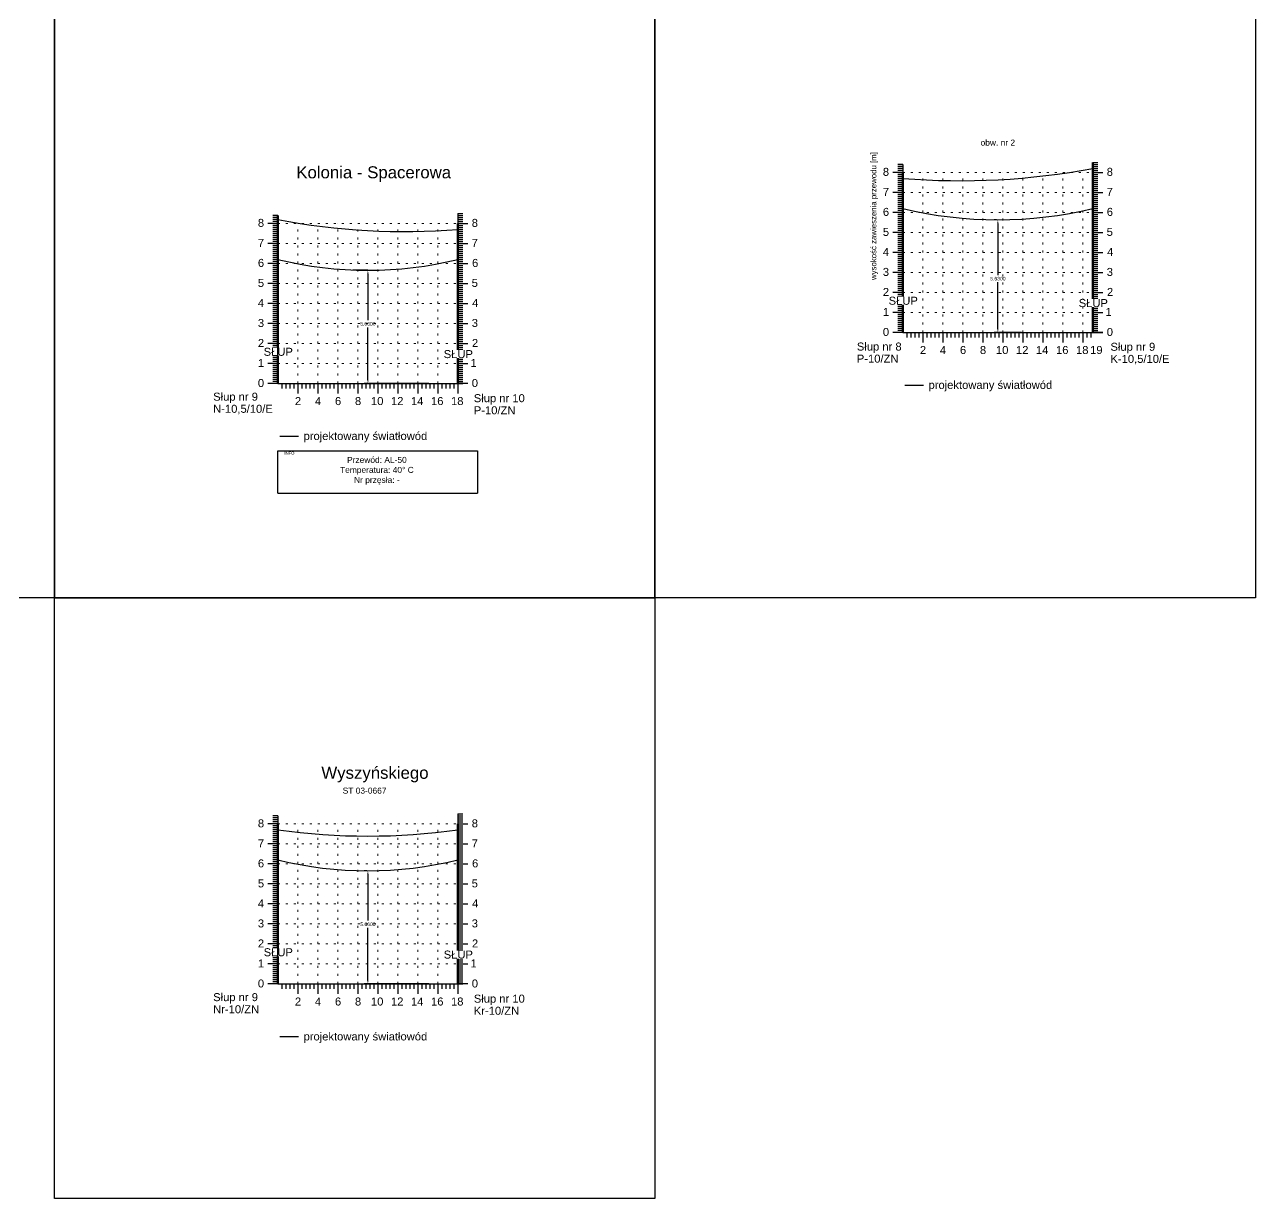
# Model space of a CAD drawing. Header units: metres. Extents: x -155 to 1812, y 681 to 886.
# Drawn here: x 203 to 264.5, y 740.5 to 799.2 of the extents above; entities that cross this region are included whole.
import ezdxf

# ---------------------------------------------------------------- set-up
doc = ezdxf.new("R2010")
doc.units = ezdxf.units.M
doc.header["$MEASUREMENT"] = 0
doc.linetypes.add('ACAD_ISO07W100', pattern=[3, 0, -3])
doc.layers.add('ramka', color=7, linetype='Continuous', plot=False)
doc.styles.get("Standard").update_dxf_attribs({"font": 'arial.ttf'})
doc.dimstyles.get("Standard").update_dxf_attribs({"dimtxt": 0.18, "dimasz": 0.18, "dimexe": 0.18, "dimexo": 0.0625, "dimgap": 0.09, "dimtad": 0, "dimtih": 1, "dimtoh": 1, "dimdec": 4, "dimzin": 0, "dimdsep": 46, "dimtxsty": 'Standard', "dimcen": 0.09, "dimadec": 0, "dimazin": 0, "dimtfac": 1, "dimtdec": 4, "dimtofl": 0, "dimtmove": 0, "dimatfit": 3, "dimfxl": 1, "dimtolj": 1, "dimtzin": 0, "dimarcsym": 0})

# ---------------------------------------------------------------- blocks, each defined once
blk = doc.blocks.new('*D185')
at = {"color": 0, "lineweight": -2}
for p, q in [((251.615, 789.413), (251.497, 789.413)), ((251.677, 789.233), (251.677, 786.654)), ((251.677, 783.963), (251.677, 786.29)), ((252.865, 783.783), (251.497, 783.783))]:
    blk.add_line(p, q, dxfattribs=at)
at = {"color": 0}
for points in [[(251.707, 789.233), (251.647, 789.233), (251.677, 789.413)], [(251.647, 783.963), (251.707, 783.963), (251.677, 783.783)]]:
    blk.add_solid(points, dxfattribs=at)
at = {"layer": 'Defpoints', "color": 0}
for p in [(251.677, 789.413), (251.677, 783.783), (252.927, 783.783)]:
    blk.add_point(p, dxfattribs=at)
at = {"color": 0, "lineweight": 25, "insert": (251.677, 786.472), "char_height": 0.18, "attachment_point": 5}
blk.add_mtext('\\A1;5.6300', dxfattribs=at)
blk = doc.blocks.new('*D194')
at = {"color": 0, "lineweight": -2}
for p, q in [((220.145, 786.893), (220.021, 786.893)), ((220.201, 786.713), (220.201, 784.398)), ((220.201, 781.413), (220.201, 784.035)), ((223.239, 781.233), (220.021, 781.233))]:
    blk.add_line(p, q, dxfattribs=at)
at = {"color": 0}
for points in [[(220.231, 786.713), (220.171, 786.713), (220.201, 786.893)], [(220.171, 781.413), (220.231, 781.413), (220.201, 781.233)]]:
    blk.add_solid(points, dxfattribs=at)
at = {"layer": 'Defpoints', "color": 0}
for p in [(220.208, 786.893), (220.201, 781.233), (223.301, 781.233)]:
    blk.add_point(p, dxfattribs=at)
at = {"color": 0, "lineweight": 25, "insert": (220.201, 784.216), "char_height": 0.18, "attachment_point": 5}
blk.add_mtext('\\A1;5.6600', dxfattribs=at)
blk = doc.blocks.new('*D360')
at = {"color": 0, "lineweight": -2}
for p, q in [((220.145, 756.893), (220.021, 756.893)), ((220.201, 756.713), (220.201, 754.398)), ((220.201, 751.413), (220.201, 754.035)), ((223.239, 751.233), (220.021, 751.233))]:
    blk.add_line(p, q, dxfattribs=at)
at = {"color": 0}
for points in [[(220.231, 756.713), (220.171, 756.713), (220.201, 756.893)], [(220.171, 751.413), (220.231, 751.413), (220.201, 751.233)]]:
    blk.add_solid(points, dxfattribs=at)
at = {"layer": 'Defpoints', "color": 0}
for p in [(220.208, 756.893), (220.201, 751.233), (223.301, 751.233)]:
    blk.add_point(p, dxfattribs=at)
at = {"color": 0, "lineweight": 25, "insert": (220.201, 754.216), "char_height": 0.18, "attachment_point": 5}
blk.add_mtext('\\A1;5.6600', dxfattribs=at)

msp = doc.modelspace()

# ---------------------------------------------------------------- linework, layer by layer
for p, q in [((246.9273, 792.18344), (246.6773, 792.18344)), ((246.9273, 792.18344), (246.6773, 792.18344)), ((246.9273, 792.08344), (246.6773, 792.08344)), ((246.9273, 792.08344), (246.6773, 792.08344)), ((246.9273, 792.18344), (246.9273, 783.78344)), ((256.4273, 792.28344), (256.4273, 783.78344)), ((256.4273, 792.28344), (256.6773, 792.28344)), ((256.4273, 792.28344), (256.6773, 792.28344)), ((256.4273, 792.18344), (256.6773, 792.18344)), ((256.4273, 792.18344), (256.6773, 792.18344)), ((256.4273, 792.08344), (256.6773, 792.08344)), ((256.4273, 792.08344), (256.6773, 792.08344)), ((246.9273, 791.78344), (246.4273, 791.78344)), ((246.9273, 791.78344), (246.4273, 791.78344)), ((246.9273, 791.78344), (246.4273, 791.78344)), ((246.9273, 791.78344), (246.4273, 791.78344)), ((246.9273, 791.98344), (246.6773, 791.98344)), ((246.9273, 791.98344), (246.6773, 791.98344)), ((246.9273, 791.88344), (246.6773, 791.88344)), ((246.9273, 791.88344), (246.6773, 791.88344)), ((246.9273, 791.68344), (246.6773, 791.68344)), ((246.9273, 791.58344), (246.6773, 791.58344)), ((246.9273, 791.48344), (246.6773, 791.48344)), ((256.4273, 791.98344), (256.6773, 791.98344)), ((256.4273, 791.98344), (256.6773, 791.98344)), ((256.4273, 791.88344), (256.6773, 791.88344)), ((256.4273, 791.88344), (256.6773, 791.88344)), ((256.4273, 791.78344), (256.9273, 791.78344)), ((256.4273, 791.78344), (256.9273, 791.78344)), ((256.4273, 791.78344), (256.9273, 791.78344)), ((256.4273, 791.78344), (256.9273, 791.78344)), ((256.4273, 791.68344), (256.6773, 791.68344)), ((256.4273, 791.58344), (256.6773, 791.58344)), ((256.4273, 791.48344), (256.6773, 791.48344)), ((246.9273, 791.38344), (246.6773, 791.38344)), ((246.9273, 791.28344), (246.6773, 791.28344)), ((246.9273, 791.18344), (246.6773, 791.18344)), ((246.9273, 791.08344), (246.6773, 791.08344)), ((246.9273, 790.98344), (246.6773, 790.98344)), ((246.9273, 790.88344), (246.6773, 790.88344)), ((256.4273, 791.38344), (256.6773, 791.38344)), ((256.4273, 791.28344), (256.6773, 791.28344)), ((256.4273, 791.18344), (256.6773, 791.18344)), ((256.4273, 791.08344), (256.6773, 791.08344)), ((256.4273, 790.98344), (256.6773, 790.98344)), ((256.4273, 790.88344), (256.6773, 790.88344)), ((246.9273, 790.78344), (246.4273, 790.78344)), ((246.9273, 790.78344), (246.4273, 790.78344)), ((246.9273, 790.68344), (246.6773, 790.68344)), ((246.9273, 790.58344), (246.6773, 790.58344)), ((246.9273, 790.48344), (246.6773, 790.48344)), ((246.9273, 790.38344), (246.6773, 790.38344)), ((246.9273, 790.28344), (246.6773, 790.28344)), ((256.4273, 790.78344), (256.9273, 790.78344)), ((256.4273, 790.78344), (256.9273, 790.78344)), ((256.4273, 790.68344), (256.6773, 790.68344)), ((256.4273, 790.58344), (256.6773, 790.58344)), ((256.4273, 790.48344), (256.6773, 790.48344)), ((256.4273, 790.38344), (256.6773, 790.38344)), ((256.4273, 790.28344), (256.6773, 790.28344)), ((215.7012, 789.63342), (215.4512, 789.63342)), ((215.7012, 789.63342), (215.4512, 789.63342)), ((215.7012, 789.63342), (215.7012, 781.23342)), ((224.7012, 789.73342), (224.7012, 781.23342)), ((224.7012, 789.73342), (224.9512, 789.73342)), ((224.7012, 789.73342), (224.9512, 789.73342)), ((224.7012, 789.63342), (224.9512, 789.63342)), ((224.7012, 789.63342), (224.9512, 789.63342)), ((246.9273, 789.78344), (246.4273, 789.78344)), ((246.9273, 789.78344), (246.4273, 789.78344)), ((246.9273, 790.18344), (246.6773, 790.18344)), ((246.9273, 790.08344), (246.6773, 790.08344)), ((246.9273, 789.98344), (246.6773, 789.98344)), ((246.9273, 789.88344), (246.6773, 789.88344)), ((246.9273, 789.68344), (246.6773, 789.68344)), ((246.9273, 789.58344), (246.6773, 789.58344)), ((256.4273, 790.18344), (256.6773, 790.18344)), ((256.4273, 790.08344), (256.6773, 790.08344)), ((256.4273, 789.98344), (256.6773, 789.98344)), ((256.4273, 789.88344), (256.6773, 789.88344)), ((256.4273, 789.78344), (256.9273, 789.78344)), ((256.4273, 789.78344), (256.9273, 789.78344)), ((256.4273, 789.68344), (256.6773, 789.68344)), ((256.4273, 789.58344), (256.6773, 789.58344)), ((215.7012, 789.23342), (215.2012, 789.23342)), ((215.7012, 789.23342), (215.2012, 789.23342)), ((215.7012, 789.23342), (215.2012, 789.23342)), ((215.7012, 789.23342), (215.2012, 789.23342)), ((215.7012, 789.53342), (215.4512, 789.53342)), ((215.7012, 789.53342), (215.4512, 789.53342)), ((215.7012, 789.43342), (215.4512, 789.43342)), ((215.7012, 789.43342), (215.4512, 789.43342)), ((215.7012, 789.33342), (215.4512, 789.33342)), ((215.7012, 789.33342), (215.4512, 789.33342)), ((215.7012, 789.13342), (215.4512, 789.13342)), ((215.7012, 789.03342), (215.4512, 789.03342)), ((224.7012, 789.53342), (224.9512, 789.53342)), ((224.7012, 789.53342), (224.9512, 789.53342)), ((224.7012, 789.43342), (224.9512, 789.43342)), ((224.7012, 789.43342), (224.9512, 789.43342)), ((224.7012, 789.33342), (224.9512, 789.33342)), ((224.7012, 789.33342), (224.9512, 789.33342)), ((224.7012, 789.23342), (225.2012, 789.23342)), ((224.7012, 789.23342), (225.2012, 789.23342)), ((224.7012, 789.23342), (225.2012, 789.23342)), ((224.7012, 789.23342), (225.2012, 789.23342)), ((224.7012, 789.13342), (224.9512, 789.13342)), ((224.7012, 789.03342), (224.9512, 789.03342)), ((246.9273, 789.48344), (246.6773, 789.48344)), ((246.9273, 789.38344), (246.6773, 789.38344)), ((246.9273, 789.28344), (246.6773, 789.28344)), ((246.9273, 789.18344), (246.6773, 789.18344)), ((246.9273, 789.08344), (246.6773, 789.08344)), ((246.9273, 788.98344), (246.6773, 788.98344)), ((256.4273, 789.48344), (256.6773, 789.48344)), ((256.4273, 789.38344), (256.6773, 789.38344)), ((256.4273, 789.28344), (256.6773, 789.28344)), ((256.4273, 789.18344), (256.6773, 789.18344)), ((256.4273, 789.08344), (256.6773, 789.08344)), ((256.4273, 788.98344), (256.6773, 788.98344)), ((215.7012, 788.93342), (215.4512, 788.93342)), ((215.7012, 788.83342), (215.4512, 788.83342)), ((215.7012, 788.73342), (215.4512, 788.73342)), ((215.7012, 788.63342), (215.4512, 788.63342)), ((215.7012, 788.53342), (215.4512, 788.53342)), ((215.7012, 788.43342), (215.4512, 788.43342)), ((224.7012, 788.93342), (224.9512, 788.93342)), ((224.7012, 788.83342), (224.9512, 788.83342)), ((224.7012, 788.73342), (224.9512, 788.73342)), ((224.7012, 788.63342), (224.9512, 788.63342)), ((224.7012, 788.53342), (224.9512, 788.53342)), ((224.7012, 788.43342), (224.9512, 788.43342)), ((246.9273, 788.78344), (246.4273, 788.78344)), ((246.9273, 788.78344), (246.4273, 788.78344)), ((246.9273, 788.88344), (246.6773, 788.88344)), ((246.9273, 788.68344), (246.6773, 788.68344)), ((246.9273, 788.58344), (246.6773, 788.58344)), ((246.9273, 788.48344), (246.6773, 788.48344)), ((246.9273, 788.38344), (246.6773, 788.38344)), ((256.4273, 788.88344), (256.6773, 788.88344)), ((256.4273, 788.78344), (256.9273, 788.78344)), ((256.4273, 788.78344), (256.9273, 788.78344)), ((256.4273, 788.68344), (256.6773, 788.68344)), ((256.4273, 788.58344), (256.6773, 788.58344)), ((256.4273, 788.48344), (256.6773, 788.48344)), ((256.4273, 788.38344), (256.6773, 788.38344)), ((215.7012, 788.23342), (215.2012, 788.23342)), ((215.7012, 788.23342), (215.2012, 788.23342)), ((215.7012, 788.33342), (215.4512, 788.33342)), ((215.7012, 788.13342), (215.4512, 788.13342)), ((215.7012, 788.03342), (215.4512, 788.03342)), ((215.7012, 787.93342), (215.4512, 787.93342)), ((215.7012, 787.83342), (215.4512, 787.83342)), ((215.7012, 787.73342), (215.4512, 787.73342)), ((224.7012, 788.33342), (224.9512, 788.33342)), ((224.7012, 788.23342), (225.2012, 788.23342)), ((224.7012, 788.23342), (225.2012, 788.23342)), ((224.7012, 788.13342), (224.9512, 788.13342)), ((224.7012, 788.03342), (224.9512, 788.03342)), ((224.7012, 787.93342), (224.9512, 787.93342)), ((224.7012, 787.83342), (224.9512, 787.83342)), ((224.7012, 787.73342), (224.9512, 787.73342)), ((246.9273, 787.78344), (246.4273, 787.78344)), ((246.9273, 787.78344), (246.4273, 787.78344)), ((246.9273, 788.28344), (246.6773, 788.28344)), ((246.9273, 788.18344), (246.6773, 788.18344)), ((246.9273, 788.08344), (246.6773, 788.08344)), ((246.9273, 787.98344), (246.6773, 787.98344)), ((246.9273, 787.88344), (246.6773, 787.88344)), ((256.4273, 788.28344), (256.6773, 788.28344)), ((256.4273, 788.18344), (256.6773, 788.18344)), ((256.4273, 788.08344), (256.6773, 788.08344)), ((256.4273, 787.98344), (256.6773, 787.98344)), ((256.4273, 787.88344), (256.6773, 787.88344)), ((256.4273, 787.78344), (256.9273, 787.78344)), ((256.4273, 787.78344), (256.9273, 787.78344)), ((215.7012, 787.23342), (215.2012, 787.23342)), ((215.7012, 787.23342), (215.2012, 787.23342)), ((215.7012, 787.63342), (215.4512, 787.63342)), ((215.7012, 787.53342), (215.4512, 787.53342)), ((215.7012, 787.43342), (215.4512, 787.43342)), ((215.7012, 787.33342), (215.4512, 787.33342)), ((215.7012, 787.13342), (215.4512, 787.13342)), ((224.7012, 787.63342), (224.9512, 787.63342)), ((224.7012, 787.53342), (224.9512, 787.53342)), ((224.7012, 787.43342), (224.9512, 787.43342)), ((224.7012, 787.33342), (224.9512, 787.33342)), ((224.7012, 787.23342), (225.2012, 787.23342)), ((224.7012, 787.23342), (225.2012, 787.23342)), ((224.7012, 787.13342), (224.9512, 787.13342)), ((246.9273, 787.68344), (246.6773, 787.68344)), ((246.9273, 787.58344), (246.6773, 787.58344)), ((246.9273, 787.48344), (246.6773, 787.48344)), ((246.9273, 787.38344), (246.6773, 787.38344)), ((246.9273, 787.28344), (246.6773, 787.28344)), ((246.9273, 787.18344), (246.6773, 787.18344)), ((256.4273, 787.68344), (256.6773, 787.68344)), ((256.4273, 787.58344), (256.6773, 787.58344)), ((256.4273, 787.48344), (256.6773, 787.48344)), ((256.4273, 787.38344), (256.6773, 787.38344)), ((256.4273, 787.28344), (256.6773, 787.28344)), ((256.4273, 787.18344), (256.6773, 787.18344)), ((215.7012, 787.03342), (215.4512, 787.03342)), ((215.7012, 786.93342), (215.4512, 786.93342)), ((215.7012, 786.83342), (215.4512, 786.83342)), ((215.7012, 786.73342), (215.4512, 786.73342)), ((215.7012, 786.63342), (215.4512, 786.63342)), ((215.7012, 786.53342), (215.4512, 786.53342)), ((224.7012, 787.03342), (224.9512, 787.03342)), ((224.7012, 786.93342), (224.9512, 786.93342)), ((224.7012, 786.83342), (224.9512, 786.83342)), ((224.7012, 786.73342), (224.9512, 786.73342)), ((224.7012, 786.63342), (224.9512, 786.63342)), ((224.7012, 786.53342), (224.9512, 786.53342)), ((246.9273, 786.78344), (246.4273, 786.78344)), ((246.9273, 786.78344), (246.4273, 786.78344)), ((246.9273, 787.08344), (246.6773, 787.08344)), ((246.9273, 786.98344), (246.6773, 786.98344)), ((246.9273, 786.88344), (246.6773, 786.88344)), ((246.9273, 786.68344), (246.6773, 786.68344)), ((246.9273, 786.58344), (246.6773, 786.58344)), ((256.4273, 787.08344), (256.6773, 787.08344)), ((256.4273, 786.98344), (256.6773, 786.98344)), ((256.4273, 786.88344), (256.6773, 786.88344)), ((256.4273, 786.78344), (256.9273, 786.78344)), ((256.4273, 786.78344), (256.9273, 786.78344)), ((256.4273, 786.68344), (256.6773, 786.68344)), ((256.4273, 786.58344), (256.6773, 786.58344)), ((215.7012, 786.23342), (215.2012, 786.23342)), ((215.7012, 786.23342), (215.2012, 786.23342)), ((215.7012, 786.43342), (215.4512, 786.43342)), ((215.7012, 786.33342), (215.4512, 786.33342)), ((215.7012, 786.13342), (215.4512, 786.13342)), ((215.7012, 786.03342), (215.4512, 786.03342)), ((215.7012, 785.93342), (215.4512, 785.93342)), ((224.7012, 786.43342), (224.9512, 786.43342)), ((224.7012, 786.33342), (224.9512, 786.33342)), ((224.7012, 786.23342), (225.2012, 786.23342)), ((224.7012, 786.23342), (225.2012, 786.23342)), ((224.7012, 786.13342), (224.9512, 786.13342)), ((224.7012, 786.03342), (224.9512, 786.03342)), ((224.7012, 785.93342), (224.9512, 785.93342)), ((246.9273, 786.48344), (246.6773, 786.48344)), ((246.9273, 786.38344), (246.6773, 786.38344)), ((246.9273, 786.28344), (246.6773, 786.28344)), ((246.9273, 786.18344), (246.6773, 786.18344)), ((246.9273, 786.08344), (246.6773, 786.08344)), ((246.9273, 785.98344), (246.6773, 785.98344)), ((256.4273, 786.48344), (256.6773, 786.48344)), ((256.4273, 786.38344), (256.6773, 786.38344)), ((256.4273, 786.28344), (256.6773, 786.28344)), ((256.4273, 786.18344), (256.6773, 786.18344)), ((256.4273, 786.08344), (256.6773, 786.08344)), ((256.4273, 785.98344), (256.6773, 785.98344)), ((215.7012, 785.83342), (215.4512, 785.83342)), ((215.7012, 785.73342), (215.4512, 785.73342)), ((215.7012, 785.63342), (215.4512, 785.63342)), ((215.7012, 785.53342), (215.4512, 785.53342)), ((215.7012, 785.43342), (215.4512, 785.43342)), ((215.7012, 785.33342), (215.4512, 785.33342)), ((224.7012, 785.83342), (224.9512, 785.83342)), ((224.7012, 785.73342), (224.9512, 785.73342)), ((224.7012, 785.63342), (224.9512, 785.63342)), ((224.7012, 785.53342), (224.9512, 785.53342)), ((224.7012, 785.43342), (224.9512, 785.43342)), ((224.7012, 785.33342), (224.9512, 785.33342)), ((246.9273, 785.78344), (246.4273, 785.78344)), ((246.9273, 785.78344), (246.4273, 785.78344)), ((246.9273, 785.88344), (246.6773, 785.88344)), ((246.9273, 785.68344), (246.6773, 785.68344)), ((246.9273, 785.58344), (246.6773, 785.58344)), ((246.9273, 785.48344), (246.6773, 785.48344)), ((246.9273, 785.38344), (246.6773, 785.38344)), ((246.9273, 785.28344), (246.6773, 785.28344)), ((256.4273, 785.88344), (256.6773, 785.88344)), ((256.4273, 785.78344), (256.9273, 785.78344)), ((256.4273, 785.78344), (256.9273, 785.78344)), ((256.4273, 785.68344), (256.6773, 785.68344)), ((256.4273, 785.58344), (256.6773, 785.58344)), ((256.4273, 785.48344), (256.6773, 785.48344)), ((256.4273, 785.38344), (256.6773, 785.38344)), ((256.4273, 785.28344), (256.6773, 785.28344)), ((215.7012, 785.23342), (215.2012, 785.23342)), ((215.7012, 785.23342), (215.2012, 785.23342)), ((215.7012, 785.13342), (215.4512, 785.13342)), ((215.7012, 785.03342), (215.4512, 785.03342)), ((215.7012, 784.93342), (215.4512, 784.93342)), ((215.7012, 784.83342), (215.4512, 784.83342)), ((215.7012, 784.73342), (215.4512, 784.73342)), ((224.7012, 785.23342), (225.2012, 785.23342)), ((224.7012, 785.23342), (225.2012, 785.23342)), ((224.7012, 785.13342), (224.9512, 785.13342)), ((224.7012, 785.03342), (224.9512, 785.03342)), ((224.7012, 784.93342), (224.9512, 784.93342)), ((224.7012, 784.83342), (224.9512, 784.83342)), ((224.7012, 784.73342), (224.9512, 784.73342)), ((246.9273, 784.78344), (246.4273, 784.78344)), ((246.9273, 784.78344), (246.4273, 784.78344)), ((246.9273, 785.18344), (246.6773, 785.18344)), ((246.9273, 785.08344), (246.6773, 785.08344)), ((246.9273, 784.98344), (246.6773, 784.98344)), ((246.9273, 784.88344), (246.6773, 784.88344)), ((246.9273, 784.68344), (246.6773, 784.68344)), ((256.4273, 785.18344), (256.6773, 785.18344)), ((256.4273, 785.08344), (256.6773, 785.08344)), ((256.4273, 784.98344), (256.6773, 784.98344)), ((256.4273, 784.88344), (256.6773, 784.88344)), ((256.4273, 784.78344), (256.9273, 784.78344)), ((256.4273, 784.78344), (256.9273, 784.78344)), ((256.4273, 784.68344), (256.6773, 784.68344)), ((215.7012, 784.23342), (215.2012, 784.23342)), ((215.7012, 784.23342), (215.2012, 784.23342)), ((215.7012, 784.63342), (215.4512, 784.63342)), ((215.7012, 784.53342), (215.4512, 784.53342)), ((215.7012, 784.43342), (215.4512, 784.43342)), ((215.7012, 784.33342), (215.4512, 784.33342)), ((215.7012, 784.13342), (215.4512, 784.13342)), ((224.7012, 784.63342), (224.9512, 784.63342)), ((224.7012, 784.53342), (224.9512, 784.53342)), ((224.7012, 784.43342), (224.9512, 784.43342)), ((224.7012, 784.33342), (224.9512, 784.33342)), ((224.7012, 784.23342), (225.2012, 784.23342)), ((224.7012, 784.23342), (225.2012, 784.23342)), ((224.7012, 784.13342), (224.9512, 784.13342)), ((246.9273, 784.58344), (246.6773, 784.58344)), ((246.9273, 784.48344), (246.6773, 784.48344)), ((246.9273, 784.38344), (246.6773, 784.38344)), ((246.9273, 784.28344), (246.6773, 784.28344)), ((246.9273, 784.18344), (246.6773, 784.18344)), ((246.9273, 784.08344), (246.6773, 784.08344)), ((256.4273, 784.58344), (256.6773, 784.58344)), ((256.4273, 784.48344), (256.6773, 784.48344)), ((256.4273, 784.38344), (256.6773, 784.38344)), ((256.4273, 784.28344), (256.6773, 784.28344)), ((256.4273, 784.18344), (256.6773, 784.18344)), ((256.4273, 784.08344), (256.6773, 784.08344)), ((215.7012, 784.03342), (215.4512, 784.03342)), ((215.7012, 783.93342), (215.4512, 783.93342)), ((215.7012, 783.83342), (215.4512, 783.83342)), ((215.7012, 783.73342), (215.4512, 783.73342)), ((215.7012, 783.63342), (215.4512, 783.63342)), ((215.7012, 783.53342), (215.4512, 783.53342)), ((215.7012, 783.43342), (215.4512, 783.43342)), ((224.7012, 784.03342), (224.9512, 784.03342)), ((224.7012, 783.93342), (224.9512, 783.93342)), ((224.7012, 783.83342), (224.9512, 783.83342)), ((224.7012, 783.73342), (224.9512, 783.73342)), ((224.7012, 783.63342), (224.9512, 783.63342)), ((224.7012, 783.53342), (224.9512, 783.53342)), ((224.7012, 783.43342), (224.9512, 783.43342)), ((246.9273, 783.78344), (246.4273, 783.78344)), ((246.9273, 783.98344), (246.6773, 783.98344)), ((246.9273, 783.88344), (246.6773, 783.88344)), ((246.9273, 783.78344), (246.6773, 783.78344)), ((246.9273, 783.78344), (256.9273, 783.78344)), ((247.1273, 783.78344), (247.1273, 783.53344)), ((247.3273, 783.78344), (247.3273, 783.53344)), ((247.5273, 783.78344), (247.5273, 783.53344)), ((247.7273, 783.78344), (247.7273, 783.53344)), ((247.9273, 783.78344), (247.9273, 783.28344)), ((248.1273, 783.78344), (248.1273, 783.53344)), ((248.3273, 783.78344), (248.3273, 783.53344)), ((248.5273, 783.78344), (248.5273, 783.53344)), ((248.7273, 783.78344), (248.7273, 783.53344)), ((248.9273, 783.78344), (248.9273, 783.28344)), ((249.1273, 783.78344), (249.1273, 783.53344)), ((249.3273, 783.78344), (249.3273, 783.53344)), ((249.5273, 783.78344), (249.5273, 783.53344)), ((249.7273, 783.78344), (249.7273, 783.53344)), ((249.9273, 783.78344), (249.9273, 783.28344)), ((250.1273, 783.78344), (250.1273, 783.53344)), ((250.3273, 783.78344), (250.3273, 783.53344)), ((250.5273, 783.78344), (250.5273, 783.53344)), ((250.7273, 783.78344), (250.7273, 783.53344)), ((250.9273, 783.78344), (250.9273, 783.28344)), ((251.1273, 783.78344), (251.1273, 783.53344)), ((251.3273, 783.78344), (251.3273, 783.53344)), ((251.5273, 783.78344), (251.5273, 783.53344)), ((251.7273, 783.78344), (251.7273, 783.53344)), ((251.9273, 783.78344), (251.9273, 783.28344)), ((252.1273, 783.78344), (252.1273, 783.53344)), ((252.3273, 783.78344), (252.3273, 783.53344)), ((252.5273, 783.78344), (252.5273, 783.53344)), ((252.7273, 783.78344), (252.7273, 783.53344)), ((252.9273, 783.78344), (252.9273, 783.28344)), ((253.1273, 783.78344), (253.1273, 783.53344)), ((253.3273, 783.78344), (253.3273, 783.53344)), ((253.5273, 783.78344), (253.5273, 783.53344)), ((253.7273, 783.78344), (253.7273, 783.53344)), ((253.9273, 783.78344), (253.9273, 783.28344)), ((254.1273, 783.78344), (254.1273, 783.53344)), ((254.3273, 783.78344), (254.3273, 783.53344)), ((254.5273, 783.78344), (254.5273, 783.53344)), ((254.7273, 783.78344), (254.7273, 783.53344)), ((254.9273, 783.78344), (254.9273, 783.28344)), ((255.1273, 783.78344), (255.1273, 783.53344)), ((255.3273, 783.78344), (255.3273, 783.53344)), ((255.5273, 783.78344), (255.5273, 783.53344)), ((255.7273, 783.78344), (255.7273, 783.53344)), ((255.9273, 783.78344), (255.9273, 783.28344)), ((256.1273, 783.78344), (256.1273, 783.53344)), ((256.3273, 783.78344), (256.3273, 783.53344)), ((256.4273, 783.98344), (256.6773, 783.98344)), ((256.4273, 783.88344), (256.6773, 783.88344)), ((256.4273, 783.78344), (256.6773, 783.78344)), ((256.9273, 783.78344), (256.4273, 783.78344)), ((215.7012, 783.23342), (215.2012, 783.23342)), ((215.7012, 783.23342), (215.2012, 783.23342)), ((215.7012, 783.33342), (215.4512, 783.33342)), ((215.7012, 783.13342), (215.4512, 783.13342)), ((215.7012, 783.03342), (215.4512, 783.03342)), ((215.7012, 782.93342), (215.4512, 782.93342)), ((215.7012, 782.83342), (215.4512, 782.83342)), ((224.7012, 783.33342), (224.9512, 783.33342)), ((224.7012, 783.23342), (225.2012, 783.23342)), ((224.7012, 783.23342), (225.2012, 783.23342)), ((224.7012, 783.13342), (224.9512, 783.13342)), ((224.7012, 783.03342), (224.9512, 783.03342)), ((224.7012, 782.93342), (224.9512, 782.93342)), ((224.7012, 782.83342), (224.9512, 782.83342)), ((215.7012, 782.23342), (215.2012, 782.23342)), ((215.7012, 782.23342), (215.2012, 782.23342)), ((215.7012, 782.73342), (215.4512, 782.73342)), ((215.7012, 782.63342), (215.4512, 782.63342)), ((215.7012, 782.53342), (215.4512, 782.53342)), ((215.7012, 782.43342), (215.4512, 782.43342)), ((215.7012, 782.33342), (215.4512, 782.33342)), ((224.7012, 782.73342), (224.9512, 782.73342)), ((224.7012, 782.63342), (224.9512, 782.63342)), ((224.7012, 782.53342), (224.9512, 782.53342)), ((224.7012, 782.43342), (224.9512, 782.43342)), ((224.7012, 782.33342), (224.9512, 782.33342)), ((224.7012, 782.23342), (225.2012, 782.23342)), ((224.7012, 782.23342), (225.2012, 782.23342)), ((215.7012, 782.13342), (215.4512, 782.13342)), ((215.7012, 782.03342), (215.4512, 782.03342)), ((215.7012, 781.93342), (215.4512, 781.93342)), ((215.7012, 781.83342), (215.4512, 781.83342)), ((215.7012, 781.73342), (215.4512, 781.73342)), ((215.7012, 781.63342), (215.4512, 781.63342)), ((224.7012, 782.13342), (224.9512, 782.13342)), ((224.7012, 782.03342), (224.9512, 782.03342)), ((224.7012, 781.93342), (224.9512, 781.93342)), ((224.7012, 781.83342), (224.9512, 781.83342)), ((224.7012, 781.73342), (224.9512, 781.73342)), ((224.7012, 781.63342), (224.9512, 781.63342)), ((215.7012, 781.23342), (215.2012, 781.23342)), ((215.7012, 781.53342), (215.4512, 781.53342)), ((215.7012, 781.43342), (215.4512, 781.43342)), ((215.7012, 781.33342), (215.4512, 781.33342)), ((215.7012, 781.23342), (215.4512, 781.23342)), ((215.9012, 781.23342), (215.9012, 780.98342)), ((216.1012, 781.23342), (216.1012, 780.98342)), ((216.14076, 781.23342), (224.7012, 781.23342)), ((216.3012, 781.23342), (216.3012, 780.98342)), ((216.5012, 781.23342), (216.5012, 780.98342)), ((216.7012, 781.23342), (216.7012, 780.73342)), ((216.9012, 781.23342), (216.9012, 780.98342)), ((217.1012, 781.23342), (217.1012, 780.98342)), ((217.3012, 781.23342), (217.3012, 780.98342)), ((217.5012, 781.23342), (217.5012, 780.98342)), ((217.7012, 781.23342), (217.7012, 780.73342)), ((217.9012, 781.23342), (217.9012, 780.98342)), ((218.1012, 781.23342), (218.1012, 780.98342)), ((218.3012, 781.23342), (218.3012, 780.98342)), ((218.5012, 781.23342), (218.5012, 780.98342)), ((218.7012, 781.23342), (218.7012, 780.73342)), ((218.9012, 781.23342), (218.9012, 780.98342)), ((219.1012, 781.23342), (219.1012, 780.98342)), ((219.3012, 781.23342), (219.3012, 780.98342)), ((219.5012, 781.23342), (219.5012, 780.98342)), ((219.7012, 781.23342), (219.7012, 780.73342)), ((219.9012, 781.23342), (219.9012, 780.98342)), ((220.1012, 781.23342), (220.1012, 780.98342)), ((220.3012, 781.23342), (220.3012, 780.98342)), ((220.5012, 781.23342), (220.5012, 780.98342)), ((220.7012, 781.23342), (220.7012, 780.73342)), ((220.9012, 781.23342), (220.9012, 780.98342)), ((221.1012, 781.23342), (221.1012, 780.98342)), ((221.3012, 781.23342), (221.3012, 780.98342)), ((221.5012, 781.23342), (221.5012, 780.98342)), ((221.7012, 781.23342), (221.7012, 780.73342)), ((221.9012, 781.23342), (221.9012, 780.98342)), ((222.1012, 781.23342), (222.1012, 780.98342)), ((222.3012, 781.23342), (222.3012, 780.98342)), ((222.5012, 781.23342), (222.5012, 780.98342)), ((222.7012, 781.23342), (222.7012, 780.73342)), ((222.9012, 781.23342), (222.9012, 780.98342)), ((223.1012, 781.23342), (223.1012, 780.98342)), ((223.3012, 781.23342), (223.3012, 780.98342)), ((223.5012, 781.23342), (223.5012, 780.98342)), ((223.7012, 781.23342), (223.7012, 780.73342)), ((223.9012, 781.23342), (223.9012, 780.98342)), ((224.1012, 781.23342), (224.1012, 780.98342)), ((224.3012, 781.23342), (224.3012, 780.98342)), ((224.5012, 781.23342), (224.5012, 780.98342)), ((224.7012, 781.53342), (224.9512, 781.53342)), ((224.7012, 781.43342), (224.9512, 781.43342)), ((224.7012, 781.33342), (224.9512, 781.33342)), ((224.7012, 781.23342), (224.7012, 780.73342)), ((224.7012, 781.23342), (224.9512, 781.23342)), ((225.2012, 781.23342), (224.7012, 781.23342)), ((215.7012, 759.63342), (215.4512, 759.63342)), ((215.7012, 759.63342), (215.4512, 759.63342)), ((215.7012, 759.53342), (215.4512, 759.53342)), ((215.7012, 759.53342), (215.4512, 759.53342)), ((215.7012, 759.63342), (215.7012, 751.23342)), ((224.7012, 759.73342), (224.7012, 751.23342)), ((224.7012, 759.73342), (224.9512, 759.73342)), ((224.7012, 759.73342), (224.9512, 759.73342)), ((224.7012, 759.63342), (224.9512, 759.63342)), ((224.7012, 759.63342), (224.9512, 759.63342)), ((224.7012, 759.53342), (224.9512, 759.53342)), ((224.7012, 759.53342), (224.9512, 759.53342)), ((215.7012, 759.23342), (215.2012, 759.23342)), ((215.7012, 759.23342), (215.2012, 759.23342)), ((215.7012, 759.23342), (215.2012, 759.23342)), ((215.7012, 759.23342), (215.2012, 759.23342)), ((215.7012, 759.43342), (215.4512, 759.43342)), ((215.7012, 759.43342), (215.4512, 759.43342)), ((215.7012, 759.33342), (215.4512, 759.33342)), ((215.7012, 759.33342), (215.4512, 759.33342)), ((215.7012, 759.13342), (215.4512, 759.13342)), ((215.7012, 759.03342), (215.4512, 759.03342)), ((215.7012, 758.93342), (215.4512, 758.93342)), ((215.7012, 758.83342), (215.4512, 758.83342)), ((224.7012, 759.43342), (224.9512, 759.43342)), ((224.7012, 759.43342), (224.9512, 759.43342)), ((224.7012, 759.33342), (224.9512, 759.33342)), ((224.7012, 759.33342), (224.9512, 759.33342)), ((224.7012, 759.23342), (225.2012, 759.23342)), ((224.7012, 759.23342), (225.2012, 759.23342)), ((224.7012, 759.23342), (225.2012, 759.23342)), ((224.7012, 759.23342), (225.2012, 759.23342)), ((224.7012, 759.13342), (224.9512, 759.13342)), ((224.7012, 759.03342), (224.9512, 759.03342)), ((224.7012, 758.93342), (224.9512, 758.93342)), ((224.7012, 758.83342), (224.9512, 758.83342)), ((215.7012, 758.23342), (215.2012, 758.23342)), ((215.7012, 758.23342), (215.2012, 758.23342)), ((215.7012, 758.73342), (215.4512, 758.73342)), ((215.7012, 758.63342), (215.4512, 758.63342)), ((215.7012, 758.53342), (215.4512, 758.53342)), ((215.7012, 758.43342), (215.4512, 758.43342)), ((215.7012, 758.33342), (215.4512, 758.33342)), ((224.7012, 758.73342), (224.9512, 758.73342)), ((224.7012, 758.63342), (224.9512, 758.63342)), ((224.7012, 758.53342), (224.9512, 758.53342)), ((224.7012, 758.43342), (224.9512, 758.43342)), ((224.7012, 758.33342), (224.9512, 758.33342)), ((224.7012, 758.23342), (225.2012, 758.23342)), ((224.7012, 758.23342), (225.2012, 758.23342)), ((215.7012, 758.13342), (215.4512, 758.13342)), ((215.7012, 758.03342), (215.4512, 758.03342)), ((215.7012, 757.93342), (215.4512, 757.93342)), ((215.7012, 757.83342), (215.4512, 757.83342)), ((215.7012, 757.73342), (215.4512, 757.73342)), ((215.7012, 757.63342), (215.4512, 757.63342)), ((224.7012, 758.13342), (224.9512, 758.13342)), ((224.7012, 758.03342), (224.9512, 758.03342)), ((224.7012, 757.93342), (224.9512, 757.93342)), ((224.7012, 757.83342), (224.9512, 757.83342)), ((224.7012, 757.73342), (224.9512, 757.73342)), ((224.7012, 757.63342), (224.9512, 757.63342)), ((215.7012, 757.23342), (215.2012, 757.23342)), ((215.7012, 757.23342), (215.2012, 757.23342)), ((215.7012, 757.53342), (215.4512, 757.53342)), ((215.7012, 757.43342), (215.4512, 757.43342)), ((215.7012, 757.33342), (215.4512, 757.33342)), ((215.7012, 757.13342), (215.4512, 757.13342)), ((215.7012, 757.03342), (215.4512, 757.03342)), ((224.7012, 757.53342), (224.9512, 757.53342)), ((224.7012, 757.43342), (224.9512, 757.43342)), ((224.7012, 757.33342), (224.9512, 757.33342)), ((224.7012, 757.23342), (225.2012, 757.23342)), ((224.7012, 757.23342), (225.2012, 757.23342)), ((224.7012, 757.13342), (224.9512, 757.13342)), ((224.7012, 757.03342), (224.9512, 757.03342)), ((215.7012, 756.93342), (215.4512, 756.93342)), ((215.7012, 756.83342), (215.4512, 756.83342)), ((215.7012, 756.73342), (215.4512, 756.73342)), ((215.7012, 756.63342), (215.4512, 756.63342)), ((215.7012, 756.53342), (215.4512, 756.53342)), ((215.7012, 756.43342), (215.4512, 756.43342)), ((224.7012, 756.93342), (224.9512, 756.93342)), ((224.7012, 756.83342), (224.9512, 756.83342)), ((224.7012, 756.73342), (224.9512, 756.73342)), ((224.7012, 756.63342), (224.9512, 756.63342)), ((224.7012, 756.53342), (224.9512, 756.53342)), ((224.7012, 756.43342), (224.9512, 756.43342)), ((215.7012, 756.23342), (215.2012, 756.23342)), ((215.7012, 756.23342), (215.2012, 756.23342)), ((215.7012, 756.33342), (215.4512, 756.33342)), ((215.7012, 756.13342), (215.4512, 756.13342)), ((215.7012, 756.03342), (215.4512, 756.03342)), ((215.7012, 755.93342), (215.4512, 755.93342)), ((215.7012, 755.83342), (215.4512, 755.83342)), ((224.7012, 756.33342), (224.9512, 756.33342)), ((224.7012, 756.23342), (225.2012, 756.23342)), ((224.7012, 756.23342), (225.2012, 756.23342)), ((224.7012, 756.13342), (224.9512, 756.13342)), ((224.7012, 756.03342), (224.9512, 756.03342)), ((224.7012, 755.93342), (224.9512, 755.93342)), ((224.7012, 755.83342), (224.9512, 755.83342)), ((215.7012, 755.23342), (215.2012, 755.23342)), ((215.7012, 755.23342), (215.2012, 755.23342)), ((215.7012, 755.73342), (215.4512, 755.73342)), ((215.7012, 755.63342), (215.4512, 755.63342)), ((215.7012, 755.53342), (215.4512, 755.53342)), ((215.7012, 755.43342), (215.4512, 755.43342)), ((215.7012, 755.33342), (215.4512, 755.33342)), ((224.7012, 755.73342), (224.9512, 755.73342)), ((224.7012, 755.63342), (224.9512, 755.63342)), ((224.7012, 755.53342), (224.9512, 755.53342)), ((224.7012, 755.43342), (224.9512, 755.43342)), ((224.7012, 755.33342), (224.9512, 755.33342)), ((224.7012, 755.23342), (225.2012, 755.23342)), ((224.7012, 755.23342), (225.2012, 755.23342)), ((215.7012, 755.13342), (215.4512, 755.13342)), ((215.7012, 755.03342), (215.4512, 755.03342)), ((215.7012, 754.93342), (215.4512, 754.93342)), ((215.7012, 754.83342), (215.4512, 754.83342)), ((215.7012, 754.73342), (215.4512, 754.73342)), ((215.7012, 754.63342), (215.4512, 754.63342)), ((215.7012, 754.53342), (215.4512, 754.53342)), ((224.7012, 755.13342), (224.9512, 755.13342)), ((224.7012, 755.03342), (224.9512, 755.03342)), ((224.7012, 754.93342), (224.9512, 754.93342)), ((224.7012, 754.83342), (224.9512, 754.83342)), ((224.7012, 754.73342), (224.9512, 754.73342)), ((224.7012, 754.63342), (224.9512, 754.63342)), ((224.7012, 754.53342), (224.9512, 754.53342)), ((215.7012, 754.23342), (215.2012, 754.23342)), ((215.7012, 754.23342), (215.2012, 754.23342)), ((215.7012, 754.43342), (215.4512, 754.43342)), ((215.7012, 754.33342), (215.4512, 754.33342)), ((215.7012, 754.13342), (215.4512, 754.13342)), ((215.7012, 754.03342), (215.4512, 754.03342)), ((215.7012, 753.93342), (215.4512, 753.93342)), ((224.7012, 754.43342), (224.9512, 754.43342)), ((224.7012, 754.33342), (224.9512, 754.33342)), ((224.7012, 754.23342), (225.2012, 754.23342)), ((224.7012, 754.23342), (225.2012, 754.23342)), ((224.7012, 754.13342), (224.9512, 754.13342)), ((224.7012, 754.03342), (224.9512, 754.03342)), ((224.7012, 753.93342), (224.9512, 753.93342)), ((215.7012, 753.83342), (215.4512, 753.83342)), ((215.7012, 753.73342), (215.4512, 753.73342)), ((215.7012, 753.63342), (215.4512, 753.63342)), ((215.7012, 753.53342), (215.4512, 753.53342)), ((215.7012, 753.43342), (215.4512, 753.43342)), ((215.7012, 753.33342), (215.4512, 753.33342)), ((224.7012, 753.83342), (224.9512, 753.83342)), ((224.7012, 753.73342), (224.9512, 753.73342)), ((224.7012, 753.63342), (224.9512, 753.63342)), ((224.7012, 753.53342), (224.9512, 753.53342)), ((224.7012, 753.43342), (224.9512, 753.43342)), ((224.7012, 753.33342), (224.9512, 753.33342)), ((215.7012, 753.23342), (215.2012, 753.23342)), ((215.7012, 753.23342), (215.2012, 753.23342)), ((215.7012, 753.13342), (215.4512, 753.13342)), ((215.7012, 753.03342), (215.4512, 753.03342)), ((215.7012, 752.93342), (215.4512, 752.93342)), ((215.7012, 752.83342), (215.4512, 752.83342)), ((215.7012, 752.73342), (215.4512, 752.73342)), ((224.7012, 753.23342), (225.2012, 753.23342)), ((224.7012, 753.23342), (225.2012, 753.23342)), ((224.7012, 753.13342), (224.9512, 753.13342)), ((224.7012, 753.03342), (224.9512, 753.03342)), ((224.7012, 752.93342), (224.9512, 752.93342)), ((224.7012, 752.83342), (224.9512, 752.83342)), ((224.7012, 752.73342), (224.9512, 752.73342)), ((215.7012, 752.23342), (215.2012, 752.23342)), ((215.7012, 752.23342), (215.2012, 752.23342)), ((215.7012, 752.63342), (215.4512, 752.63342)), ((215.7012, 752.53342), (215.4512, 752.53342)), ((215.7012, 752.43342), (215.4512, 752.43342)), ((215.7012, 752.33342), (215.4512, 752.33342)), ((215.7012, 752.13342), (215.4512, 752.13342)), ((224.7012, 752.63342), (224.9512, 752.63342)), ((224.7012, 752.53342), (224.9512, 752.53342)), ((224.7012, 752.43342), (224.9512, 752.43342)), ((224.7012, 752.33342), (224.9512, 752.33342)), ((224.7012, 752.23342), (225.2012, 752.23342)), ((224.7012, 752.23342), (225.2012, 752.23342)), ((224.7012, 752.13342), (224.9512, 752.13342)), ((215.7012, 752.03342), (215.4512, 752.03342)), ((215.7012, 751.93342), (215.4512, 751.93342)), ((215.7012, 751.83342), (215.4512, 751.83342)), ((215.7012, 751.73342), (215.4512, 751.73342)), ((215.7012, 751.63342), (215.4512, 751.63342)), ((215.7012, 751.53342), (215.4512, 751.53342)), ((224.7012, 752.03342), (224.9512, 752.03342)), ((224.7012, 751.93342), (224.9512, 751.93342)), ((224.7012, 751.83342), (224.9512, 751.83342)), ((224.7012, 751.73342), (224.9512, 751.73342)), ((224.7012, 751.63342), (224.9512, 751.63342)), ((224.7012, 751.53342), (224.9512, 751.53342)), ((215.7012, 751.23342), (215.2012, 751.23342)), ((215.7012, 751.43342), (215.4512, 751.43342)), ((215.7012, 751.33342), (215.4512, 751.33342)), ((215.7012, 751.23342), (215.4512, 751.23342)), ((215.9012, 751.23342), (215.9012, 750.98342)), ((216.1012, 751.23342), (216.1012, 750.98342)), ((216.14076, 751.23342), (224.7012, 751.23342)), ((216.3012, 751.23342), (216.3012, 750.98342)), ((216.5012, 751.23342), (216.5012, 750.98342)), ((216.7012, 751.23342), (216.7012, 750.73342)), ((216.9012, 751.23342), (216.9012, 750.98342)), ((217.1012, 751.23342), (217.1012, 750.98342)), ((217.3012, 751.23342), (217.3012, 750.98342)), ((217.5012, 751.23342), (217.5012, 750.98342)), ((217.7012, 751.23342), (217.7012, 750.73342)), ((217.9012, 751.23342), (217.9012, 750.98342)), ((218.1012, 751.23342), (218.1012, 750.98342)), ((218.3012, 751.23342), (218.3012, 750.98342)), ((218.5012, 751.23342), (218.5012, 750.98342)), ((218.7012, 751.23342), (218.7012, 750.73342)), ((218.9012, 751.23342), (218.9012, 750.98342)), ((219.1012, 751.23342), (219.1012, 750.98342)), ((219.3012, 751.23342), (219.3012, 750.98342)), ((219.5012, 751.23342), (219.5012, 750.98342)), ((219.7012, 751.23342), (219.7012, 750.73342)), ((219.9012, 751.23342), (219.9012, 750.98342)), ((220.1012, 751.23342), (220.1012, 750.98342)), ((220.3012, 751.23342), (220.3012, 750.98342)), ((220.5012, 751.23342), (220.5012, 750.98342)), ((220.7012, 751.23342), (220.7012, 750.73342)), ((220.9012, 751.23342), (220.9012, 750.98342)), ((221.1012, 751.23342), (221.1012, 750.98342)), ((221.3012, 751.23342), (221.3012, 750.98342)), ((221.5012, 751.23342), (221.5012, 750.98342)), ((221.7012, 751.23342), (221.7012, 750.73342)), ((221.9012, 751.23342), (221.9012, 750.98342)), ((222.1012, 751.23342), (222.1012, 750.98342)), ((222.3012, 751.23342), (222.3012, 750.98342)), ((222.5012, 751.23342), (222.5012, 750.98342)), ((222.7012, 751.23342), (222.7012, 750.73342)), ((222.9012, 751.23342), (222.9012, 750.98342)), ((223.1012, 751.23342), (223.1012, 750.98342)), ((223.3012, 751.23342), (223.3012, 750.98342)), ((223.5012, 751.23342), (223.5012, 750.98342)), ((223.7012, 751.23342), (223.7012, 750.73342)), ((223.9012, 751.23342), (223.9012, 750.98342)), ((224.1012, 751.23342), (224.1012, 750.98342)), ((224.3012, 751.23342), (224.3012, 750.98342)), ((224.5012, 751.23342), (224.5012, 750.98342)), ((224.7012, 751.43342), (224.9512, 751.43342)), ((224.7012, 751.33342), (224.9512, 751.33342)), ((224.7012, 751.23342), (224.7012, 750.73342)), ((224.7012, 751.23342), (224.9512, 751.23342)), ((225.2012, 751.23342), (224.7012, 751.23342))]:
    msp.add_line(p, q)
at = {"linetype": 'ACAD_ISO07W100', "lineweight": 15, "ltscale": 0.1}
for p, q in [((256.4273, 783.78344), (256.4273, 792.28344)), ((246.9273, 791.78344), (256.9273, 791.78344)), ((246.9273, 783.78344), (246.9273, 791.78344)), ((247.9273, 783.78344), (247.9273, 791.78344)), ((248.9273, 783.78344), (248.9273, 791.78344)), ((249.9273, 783.78344), (249.9273, 791.78344)), ((250.9273, 783.78344), (250.9273, 791.78344)), ((251.9273, 783.78344), (251.9273, 791.78344)), ((252.9273, 783.78344), (252.9273, 791.78344)), ((253.9273, 783.78344), (253.9273, 791.78344)), ((254.9273, 783.78344), (254.9273, 791.78344)), ((255.9273, 783.78344), (255.9273, 791.78344)), ((256.4273, 783.78344), (256.4273, 791.78344)), ((256.4273, 783.78344), (256.4273, 791.78344)), ((246.9273, 790.78344), (256.9273, 790.78344)), ((224.7012, 781.23342), (224.7012, 789.73342)), ((246.9273, 789.78344), (256.9273, 789.78344)), ((215.7012, 789.23342), (224.7012, 789.23342)), ((215.7012, 781.23342), (215.7012, 789.23342)), ((216.7012, 781.23342), (216.7012, 789.23342)), ((217.7012, 781.23342), (217.7012, 789.23342)), ((218.7012, 781.23342), (218.7012, 789.23342)), ((219.7012, 781.23342), (219.7012, 789.23342)), ((220.7012, 781.23342), (220.7012, 789.23342)), ((221.7012, 781.23342), (221.7012, 789.23342)), ((222.7012, 781.23342), (222.7012, 789.23342)), ((223.7012, 781.23342), (223.7012, 789.23342)), ((224.7012, 781.23342), (224.7012, 789.23342)), ((246.9273, 788.78344), (256.9273, 788.78344)), ((215.7012, 788.23342), (224.7012, 788.23342)), ((246.9273, 787.78344), (256.9273, 787.78344)), ((215.7012, 787.23342), (224.7012, 787.23342)), ((246.9273, 786.78344), (256.9273, 786.78344)), ((215.7012, 786.23342), (224.7012, 786.23342)), ((246.9273, 785.78344), (256.9273, 785.78344)), ((215.7012, 785.23342), (224.7012, 785.23342)), ((246.9273, 784.78344), (256.9273, 784.78344)), ((215.7012, 784.23342), (224.7012, 784.23342)), ((215.7012, 783.23342), (224.7012, 783.23342)), ((215.7012, 782.23342), (224.7012, 782.23342)), ((224.7012, 751.23342), (224.7012, 759.73342)), ((215.7012, 759.23342), (224.7012, 759.23342)), ((215.7012, 751.23342), (215.7012, 759.23342)), ((216.7012, 751.23342), (216.7012, 759.23342)), ((217.7012, 751.23342), (217.7012, 759.23342)), ((218.7012, 751.23342), (218.7012, 759.23342)), ((219.7012, 751.23342), (219.7012, 759.23342)), ((220.7012, 751.23342), (220.7012, 759.23342)), ((221.7012, 751.23342), (221.7012, 759.23342)), ((222.7012, 751.23342), (222.7012, 759.23342)), ((223.7012, 751.23342), (223.7012, 759.23342)), ((224.7012, 751.23342), (224.7012, 759.23342)), ((215.7012, 758.23342), (224.7012, 758.23342)), ((215.7012, 757.23342), (224.7012, 757.23342)), ((215.7012, 756.23342), (224.7012, 756.23342)), ((215.7012, 755.23342), (224.7012, 755.23342)), ((215.7012, 754.23342), (224.7012, 754.23342)), ((215.7012, 753.23342), (224.7012, 753.23342)), ((215.7012, 752.23342), (224.7012, 752.23342))]:
    msp.add_line(p, q, dxfattribs=at)
at = {"lineweight": 100}
for p, q in [((256.4273, 792.28344), (256.4273, 783.78344)), ((246.9273, 791.78344), (246.9273, 783.78344)), ((215.7012, 789.63342), (215.7012, 781.23342)), ((224.7012, 789.23342), (224.7012, 781.23342)), ((215.7012, 759.23342), (215.7012, 751.23342)), ((224.7012, 759.23342), (224.7012, 751.23342))]:
    msp.add_line(p, q, dxfattribs=at)
at = {"lineweight": 25}
for p, q in [((255.9273, 783.78344), (256.4273, 783.78344)), ((256.4273, 783.78344), (256.9273, 783.78344)), ((256.4273, 783.78344), (256.9273, 783.78344)), ((215.7012, 777.86271), (225.67208, 777.86271)), ((215.7012, 775.75958), (215.7012, 777.86271)), ((225.67208, 777.86271), (225.67208, 775.75958)), ((215.7012, 775.75958), (225.67208, 775.75958))]:
    msp.add_line(p, q, dxfattribs=at)
at = {"color": 3, "lineweight": 25}
for p, q in [((247.03285, 781.15322), (247.96344, 781.15322)), ((215.80675, 778.6032), (216.73734, 778.6032)), ((215.80675, 748.6032), (216.73734, 748.6032))]:
    msp.add_line(p, q, dxfattribs=at)
at = {"lineweight": 25}
for points in [[(174.54271, 800.52182), (204.54271, 800.52182), (204.54271, 770.52182), (174.54271, 770.52182), (174.54271, 800.52182)], [(204.54271, 800.52182), (234.54271, 800.52182), (234.54271, 770.52182), (204.54271, 770.52182), (204.54271, 800.52182)], [(204.54271, 770.52182), (234.54271, 770.52182), (234.54271, 740.52182), (204.54271, 740.52182), (204.54271, 770.52182)]]:
    msp.add_lwpolyline(points, dxfattribs=at)
at = {"lineweight": 30}
for centre, radius, start, end in [((249.82511, 826.925), 35.55983, 265.3257164, 280.6998587), ((222.01271, 821.79051), 32.9669, 258.9625985, 274.6777413), ((220.2012, 791.43971), 32.81629, 262.118367, 277.881633)]:
    msp.add_arc(centre, radius, start, end, dxfattribs=at)
at = {"color": 3, "lineweight": 30}
for centre, radius, start, end in [((251.6773, 809.49011), 20.07667, 256.3144532, 283.6855468), ((220.2012, 805.91474), 19.02128, 256.3153933, 283.6846067), ((220.2012, 775.85554), 18.96377, 256.2730839, 283.7269161)]:
    msp.add_arc(centre, radius, start, end, dxfattribs=at)
at = {"layer": 'ramka'}
for p, q in [((220.2012, 786.89342), (219.44018, 786.89342)), ((246.9273, 783.78344), (251.6773, 783.78344)), ((215.7012, 781.23342), (220.2012, 781.23342)), ((215.7012, 781.23342), (220.2012, 781.23342)), ((215.7012, 751.23342), (220.2012, 751.23342)), ((215.7012, 751.23342), (220.2012, 751.23342)), ((215.7012, 751.23342), (220.4512, 751.23342))]:
    msp.add_line(p, q, dxfattribs=at)

# ---------------------------------------------------------------- texts
for s, height, p in [('obw. nr 2', 0.3, (250.8132, 793.12029)), ('Kolonia - Spacerowa', 0.6, (216.6246, 791.48619)), ('8', 0.4, (245.93004, 791.60935)), ('8', 0.4, (257.11569, 791.60935)), ('7', 0.4, (245.93004, 790.60935)), ('7', 0.4, (257.11269, 790.60935)), ('6', 0.4, (245.93004, 789.60935)), ('6', 0.4, (257.11842, 789.60935)), ('8', 0.4, (214.70394, 789.05933)), ('8', 0.4, (225.38959, 789.05933)), ('5', 0.4, (245.93004, 788.60935)), ('5', 0.4, (257.11296, 788.60935)), ('7', 0.4, (214.70394, 788.05933)), ('7', 0.4, (225.38659, 788.05933)), ('4', 0.4, (245.93004, 787.60935)), ('4', 0.4, (257.1337, 787.60935)), ('6', 0.4, (214.70394, 787.05933)), ('6', 0.4, (225.40668, 787.05933)), ('3', 0.4, (245.93004, 786.60935)), ('3', 0.4, (257.11569, 786.60935)), ('5', 0.4, (214.70394, 786.05933)), ('5', 0.4, (225.38686, 786.05933)), ('2', 0.4, (245.93004, 785.60935)), ('2', 0.4, (257.12688, 785.60935)), ('4', 0.4, (214.70394, 785.05933)), ('4', 0.4, (225.4076, 785.05933)), ('1', 0.4, (245.93004, 784.60935)), ('1', 0.4, (257.05127, 784.60935)), ('3', 0.4, (214.70394, 784.05933)), ('3', 0.4, (225.38959, 784.05933)), ('2', 0.4, (225.40078, 783.05933)), ('0', 0.4, (245.93004, 783.60935)), ('0', 0.4, (257.11733, 783.60935)), ('Słup nr 8', 0.4, (244.63205, 782.88152)), ('2', 0.4, (247.78049, 782.70776)), ('4', 0.4, (248.78049, 782.70776)), ('6', 0.4, (249.78049, 782.70776)), ('8', 0.4, (250.78049, 782.70776)), ('10', 0.4, (251.58049, 782.70776)), ('12', 0.4, (252.58049, 782.70776)), ('14', 0.4, (253.58049, 782.70776)), ('16', 0.4, (254.58049, 782.70776)), ('18', 0.4, (255.58049, 782.70776)), ('19', 0.4, (256.28362, 782.70776)), ('Słup nr 9', 0.4, (257.30216, 782.86981)), ('1', 0.4, (225.32517, 782.05933)), ('P-10/ZN', 0.4, (244.63041, 782.27664)), ('K-10,5/10/E', 0.4, (257.30216, 782.26492)), ('0', 0.4, (214.70394, 781.05933)), ('0', 0.4, (225.39123, 781.05933)), ('projektowany światłowód', 0.4, (248.2122, 780.96346)), ('Słup nr 9', 0.4, (212.47015, 780.3762)), ('2', 0.4, (216.55439, 780.15774)), ('4', 0.4, (217.55439, 780.15774)), ('6', 0.4, (218.55439, 780.15774)), ('8', 0.4, (219.55439, 780.15774)), ('10', 0.4, (220.35439, 780.15774)), ('12', 0.4, (221.35439, 780.15774)), ('14', 0.4, (222.35439, 780.15774)), ('16', 0.4, (223.35439, 780.15774)), ('18', 0.4, (224.35439, 780.15774)), ('Słup nr 10', 0.4, (225.49302, 780.30114)), ('N-10,5/10/E', 0.4, (212.46851, 779.77131)), ('P-10/ZN', 0.4, (225.49302, 779.69625)), ('projektowany światłowód', 0.4, (216.9861, 778.41343)), ('Wyszyńskiego', 0.6, (217.87597, 761.48619)), ('ST 03-0667', 0.3, (218.94172, 760.74445)), ('8', 0.4, (214.70394, 759.05933)), ('8', 0.4, (225.38959, 759.05933)), ('7', 0.4, (214.70394, 758.05933)), ('7', 0.4, (225.38659, 758.05933)), ('6', 0.4, (214.70394, 757.05933)), ('6', 0.4, (225.40668, 757.05933)), ('5', 0.4, (214.70394, 756.05933)), ('5', 0.4, (225.38686, 756.05933)), ('4', 0.4, (214.70394, 755.05933)), ('4', 0.4, (225.4076, 755.05933)), ('3', 0.4, (214.70394, 754.05933)), ('3', 0.4, (225.38959, 754.05933)), ('2', 0.4, (225.40078, 753.05933)), ('1', 0.4, (225.32517, 752.05933)), ('0', 0.4, (214.70394, 751.05933)), ('0', 0.4, (225.39123, 751.05933)), ('Słup nr 9', 0.4, (212.47015, 750.3762)), ('2', 0.4, (216.55439, 750.15774)), ('4', 0.4, (217.55439, 750.15774)), ('6', 0.4, (218.55439, 750.15774)), ('8', 0.4, (219.55439, 750.15774)), ('10', 0.4, (220.35439, 750.15774)), ('12', 0.4, (221.35439, 750.15774)), ('14', 0.4, (222.35439, 750.15774)), ('16', 0.4, (223.35439, 750.15774)), ('18', 0.4, (224.35439, 750.15774)), ('Słup nr 10', 0.4, (225.49302, 750.30114)), ('Nr-10/ZN', 0.4, (212.46851, 749.77131)), ('Kr-10/ZN', 0.4, (225.49302, 749.69625)), ('projektowany światłowód', 0.4, (216.9861, 748.41343))]:
    msp.add_text(s, height=height).set_placement(p)
at = {"lineweight": 25}
msp.add_text('INFO', height=0.15, dxfattribs=at).set_placement((216.02922, 777.68171))
at = {"lineweight": 25, "insert": (220.65034, 776.87276), "char_height": 0.3, "attachment_point": 5}
msp.add_mtext_dynamic_manual_height_columns('\\pxqc;Przewód: AL-50\\PTemperatura: 40%%D C\\PNr przęsła: - ', width=9.8982731, gutter_width=2, heights=[2.4489], dxfattribs=at)

# ---------------------------------------------------------------- dimensions: what is measured, and where the dimension line sits
at = {"lineweight": 25}
for base, p1, p2, picture, middle in [((251.6773, 783.78344), (251.6773, 789.41344), (252.9273, 783.78344), '*D185', (251.6773, 786.47241)), ((220.2012, 781.23342), (220.20776, 786.89345), (223.3012, 781.23342), '*D194', (220.2012, 784.21645)), ((220.2012, 751.23342), (220.20776, 756.89345), (223.3012, 751.23342), '*D360', (220.2012, 754.21642))]:
    dim = msp.add_linear_dim(base=base, p1=p1, p2=p2, angle=90, dimstyle='Standard', dxfattribs=at)
    dim.commit()
    dim.dimension.update_dxf_attribs({"geometry": picture, "text_midpoint": middle, "dimtype": 160})

# ---------------------------------------------------------------- next in the draw order: texts
at = {"lineweight": 18, "insert": (245.32453, 786.4033), "char_height": 0.28, "attachment_point": 1, "rotation": 90, "bg_fill": 3, "box_fill_scale": 1, "bg_fill_color": 256, "bg_fill_transparency": 0}
msp.add_mtext_dynamic_manual_height_columns('wysokość zawieszenia przewodu [m]', width=9.2804774, gutter_width=2, heights=[-0.36385], dxfattribs=at)
at = {"lineweight": 18, "char_height": 0.4, "attachment_point": 1, "bg_fill": 3, "box_fill_scale": 1, "bg_fill_color": 256, "bg_fill_transparency": 0}
for insert in [(246.2192, 785.56964), (255.71547, 785.45288), (214.9931, 783.01962), (223.98937, 782.90285), (214.9931, 753.01962), (223.98937, 752.90285)]:
    msp.add_mtext_dynamic_manual_height_columns('SŁUP', width=1.5368437, gutter_width=2, heights=[-0.41364], dxfattribs=dict(at, insert=insert))

# ---------------------------------------------------------------- next in the draw order: linework, layer by layer
at = {"lineweight": 25}
msp.add_lwpolyline([(234.54271, 800.52182), (264.54271, 800.52182), (264.54271, 770.52182), (234.54271, 770.52182), (234.54271, 800.52182)], dxfattribs=at)
at = {"layer": 'ramka'}
for p, q in [((215.7012, 781.23342), (215.7012, 789.12342)), ((215.7012, 751.23342), (215.7012, 759.12342)), ((215.7012, 751.23342), (215.7012, 757.43342))]:
    msp.add_line(p, q, dxfattribs=at)

# ---------------------------------------------------------------- next in the draw order: texts
for s, p in [('2', (214.70394, 783.05933)), ('1', (214.70394, 782.05933)), ('2', (214.70394, 753.05933)), ('1', (214.70394, 752.05933))]:
    msp.add_text(s, height=0.4).set_placement(p)

doc.saveas('drawing.dxf')
